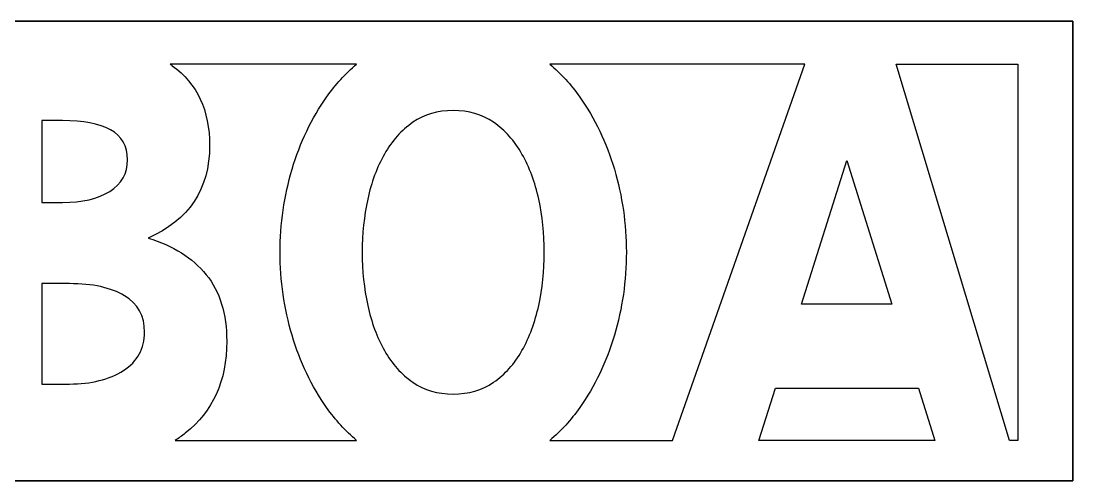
# Model space of a CAD drawing. Extents: x 0 to 338, y -185 to -55.
# Drawn here: x 252.6 to 337.4, y -185.4 to -148.2 of the extents above; entities that cross this region are included whole.
import ezdxf

# ---------------------------------------------------------------- set-up
doc = ezdxf.new("R2010")
doc.units = 0
doc.layers.add('CALQUE_1', color=7, linetype='CONTINUOUS')

# ---------------------------------------------------------------- blocks, each defined once
blk = doc.blocks.new('BLOCK_5')
at = {"layer": 'CALQUE_1', "color": 250}
for points in [[(332.998, -182.091), (332.322, -182.091), (323.176, -151.722), (332.998, -151.722), (332.998, -182.091)], [(322.834, -171.102), (315.551, -171.102), (319.193, -159.492), (322.834, -171.102)], [(312.119, -182.091), (313.454, -177.884), (324.986, -177.884), (326.289, -182.091), (312.119, -182.091)]]:
    blk.add_lwpolyline(points, dxfattribs=at)
for points, knots in [([(274.472, -173.602), (275.115, -175.767), (276.045, -177.712), (277.258, -179.436), (277.97, -180.447), (278.777, -181.33), (279.672, -182.091), (279.672, -182.091), (265.039, -182.091), (265.039, -182.091), (265.326, -181.908), (265.602, -181.713), (265.864, -181.505), (268.09, -179.743), (269.203, -177.272), (269.203, -174.091), (269.203, -171.869), (268.651, -170.077), (267.547, -168.717), (266.444, -167.357), (264.88, -166.37), (262.857, -165.757), (266.168, -164.301), (267.823, -161.811), (267.823, -158.285), (267.823, -155.45), (266.821, -153.304), (264.816, -151.847), (264.756, -151.804), (264.694, -151.764), (264.633, -151.722), (264.633, -151.722), (279.673, -151.722), (279.673, -151.722), (278.777, -152.482), (277.97, -153.365), (277.258, -154.376), (276.045, -156.101), (275.115, -158.046), (274.472, -160.21), (273.828, -162.375), (273.506, -164.607), (273.506, -166.906), (273.506, -169.205), (273.828, -171.438), (274.472, -173.602)], [0, 0, 0, 0, 1, 1, 1, 2, 2, 2, 3, 3, 3, 4, 4, 4, 5, 5, 5, 6, 6, 6, 7, 7, 7, 8, 8, 8, 9, 9, 9, 10, 10, 10, 11, 11, 11, 12, 12, 12, 13, 13, 13, 14, 14, 14, 15, 15, 15, 15]), ([(295.26, -182.091), (296.155, -181.33), (296.962, -180.447), (297.674, -179.436), (298.888, -177.712), (299.816, -175.767), (300.461, -173.602), (301.104, -171.438), (301.426, -169.205), (301.426, -166.906), (301.426, -164.607), (301.104, -162.375), (300.461, -160.21), (299.816, -158.046), (298.888, -156.101), (297.674, -154.376), (296.962, -153.365), (296.155, -152.482), (295.259, -151.722), (295.259, -151.722), (315.822, -151.722), (315.822, -151.722), (315.822, -151.722), (305.161, -182.091), (305.161, -182.091), (305.161, -182.091), (295.26, -182.091), (295.26, -182.091)], [0, 0, 0, 0, 1, 1, 1, 2, 2, 2, 3, 3, 3, 4, 4, 4, 5, 5, 5, 6, 6, 6, 7, 7, 7, 8, 8, 8, 9, 9, 9, 9]), ([(294.363, -171.188), (294.069, -172.549), (293.618, -173.766), (293.012, -174.838), (292.404, -175.911), (291.641, -176.764), (290.722, -177.396), (289.802, -178.028), (288.716, -178.344), (287.466, -178.344), (286.215, -178.344), (285.13, -178.028), (284.211, -177.396), (283.291, -176.764), (282.528, -175.911), (281.921, -174.838), (281.314, -173.766), (280.863, -172.549), (280.569, -171.188), (280.274, -169.829), (280.128, -168.401), (280.128, -166.906), (280.128, -165.412), (280.274, -163.985), (280.569, -162.624), (280.863, -161.265), (281.314, -160.048), (281.921, -158.975), (282.528, -157.902), (283.291, -157.049), (284.211, -156.417), (285.13, -155.784), (286.215, -155.469), (287.466, -155.469), (288.716, -155.469), (289.802, -155.784), (290.722, -156.417), (291.641, -157.049), (292.404, -157.902), (293.012, -158.975), (293.618, -160.048), (294.069, -161.265), (294.363, -162.624), (294.657, -163.985), (294.805, -165.412), (294.805, -166.906), (294.805, -168.401), (294.657, -169.829), (294.363, -171.188)], [0, 0, 0, 0, 1, 1, 1, 2, 2, 2, 3, 3, 3, 4, 4, 4, 5, 5, 5, 6, 6, 6, 7, 7, 7, 8, 8, 8, 9, 9, 9, 10, 10, 10, 11, 11, 11, 12, 12, 12, 13, 13, 13, 14, 14, 14, 15, 15, 15, 16, 16, 16, 16]), ([(254.305, -156.273), (254.305, -156.273), (255.96, -156.273), (255.96, -156.273), (257.616, -156.273), (258.903, -156.523), (259.823, -157.02), (260.742, -157.519), (261.202, -158.323), (261.202, -159.434), (261.202, -160.546), (260.724, -161.398), (259.767, -161.992), (258.811, -162.587), (257.541, -162.883), (255.96, -162.883), (255.96, -162.883), (254.305, -162.883), (254.305, -162.883), (254.305, -162.883), (254.305, -156.273), (254.305, -156.273)], [0, 0, 0, 0, 1, 1, 1, 2, 2, 2, 3, 3, 3, 4, 4, 4, 5, 5, 5, 6, 6, 6, 7, 7, 7, 7]), ([(260.871, -176.447), (259.73, -177.176), (258.278, -177.539), (256.512, -177.539), (256.512, -177.539), (254.305, -177.539), (254.305, -177.539), (254.305, -177.539), (254.305, -169.435), (254.305, -169.435), (254.305, -169.435), (256.512, -169.435), (256.512, -169.435), (258.388, -169.435), (259.868, -169.761), (260.954, -170.412), (262.038, -171.064), (262.581, -172.041), (262.581, -173.344), (262.581, -174.685), (262.011, -175.72), (260.871, -176.447)], [0, 0, 0, 0, 1, 1, 1, 2, 2, 2, 3, 3, 3, 4, 4, 4, 5, 5, 5, 6, 6, 6, 7, 7, 7, 7])]:
    blk.add_open_spline(points, degree=3, knots=knots, dxfattribs=at)

msp = doc.modelspace()

# ---------------------------------------------------------------- linework, layer by layer
at = {"layer": 'CALQUE_1', "color": 250}
for points in [[(0, -148.243), (0, -185.362), (337.44, -185.362), (337.44, -148.243), (0, -148.243)], [(337.44, -185.361), (0, -185.361), (0, -148.243), (337.44, -148.243), (337.44, -185.361)]]:
    msp.add_lwpolyline(points, dxfattribs=at)

# ---------------------------------------------------------------- block references
at = {"layer": 'CALQUE_1'}
msp.add_blockref('BLOCK_5', (0, 0), dxfattribs=at)

doc.saveas('drawing.dxf')
